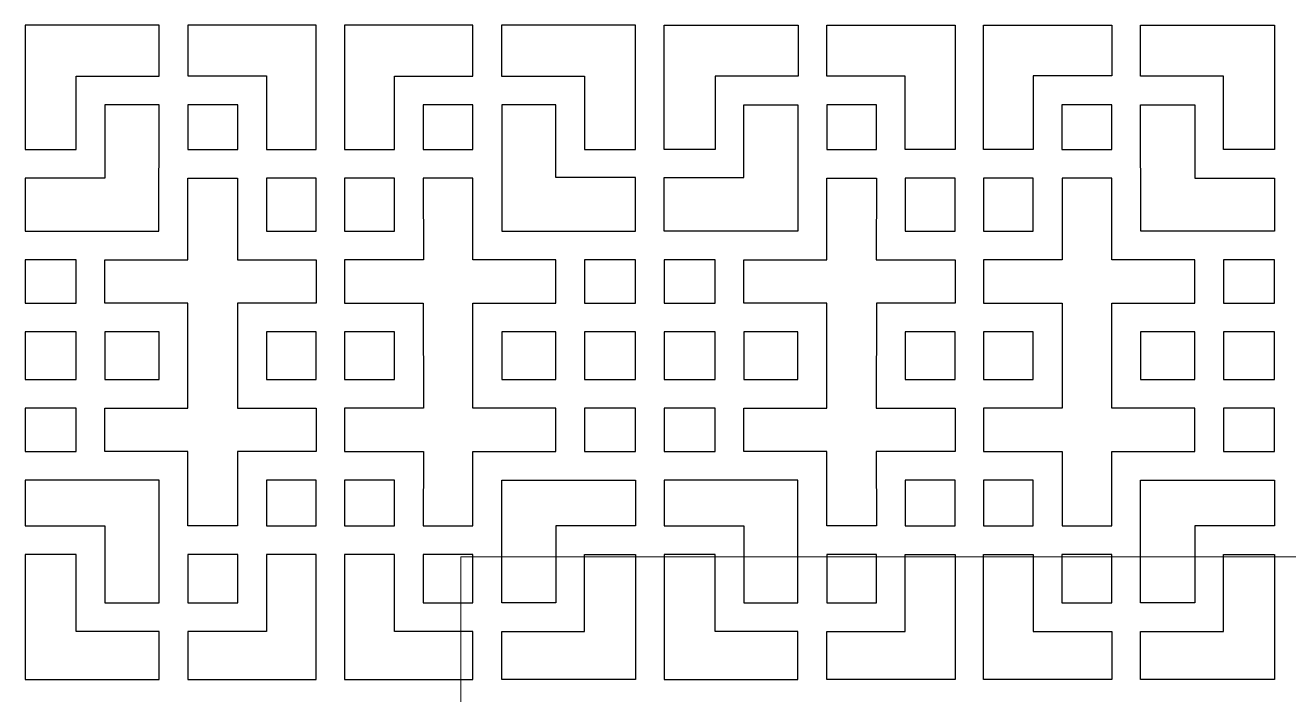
# Model space of a CAD drawing. Header units: centimetres. Extents: x -158 to 158, y -172 to 172.
# Drawn here: x -158.5 to -79.2, y 130.4 to 172.4 of the extents above; entities that cross this region are included whole.
import ezdxf

# ---------------------------------------------------------------- set-up
doc = ezdxf.new("R2010")
doc.units = ezdxf.units.CM
doc.header["$MEASUREMENT"] = 0
doc.layers.add('layer 1', color=7, linetype='Continuous')

msp = doc.modelspace()

# ---------------------------------------------------------------- linework, layer by layer
at = {"layer": 'layer 1', "color": 242}
for points in [[(-148.29055, 164.62358), (-145.15805, 164.62358), (-145.15805, 167.41358), (-148.29055, 167.41358), (-148.29055, 164.62358)], [(-133.51805, 164.62358), (-130.38555, 164.62358), (-130.38555, 167.41358), (-133.51805, 167.41358), (-133.51805, 164.62358)], [(-108.17599, 164.62358), (-105.04349, 164.62358), (-105.04349, 167.41358), (-108.17599, 167.41358), (-108.17599, 164.62358)], [(-93.40349, 164.62358), (-90.27099, 164.62358), (-90.27099, 167.41358), (-93.40349, 167.41358), (-93.40349, 164.62358)], [(-143.35805, 159.48859), (-140.22805, 159.48859), (-140.22805, 162.82109), (-143.35805, 162.82109), (-143.35805, 159.48859)], [(-138.44805, 159.48859), (-135.31805, 159.48859), (-135.31805, 162.82109), (-138.44805, 162.82109), (-138.44805, 159.48859)], [(-103.24349, 159.48859), (-100.11349, 159.48859), (-100.11349, 162.82109), (-103.24349, 162.82109), (-103.24349, 159.48859)], [(-98.33349, 159.48859), (-95.20349, 159.48859), (-95.20349, 162.82109), (-98.33349, 162.82109), (-98.33349, 159.48859)], [(-158.49555, 154.97358), (-155.29555, 154.97358), (-155.29555, 157.68858), (-158.49555, 157.68858), (-158.49555, 154.97358)], [(-123.38055, 154.97358), (-120.18055, 154.97358), (-120.18055, 157.68858), (-123.38055, 157.68858), (-123.38055, 154.97358)], [(-118.38099, 154.97358), (-115.18099, 154.97358), (-115.18099, 157.68858), (-118.38099, 157.68858), (-118.38099, 154.97358)], [(-83.26599, 154.97358), (-80.06599, 154.97358), (-80.06599, 157.68858), (-83.26599, 157.68858), (-83.26599, 154.97358)], [(-158.49555, 150.1786), (-155.29555, 150.1786), (-155.29555, 153.17358), (-158.49555, 153.17358), (-158.49555, 150.1786)], [(-153.50055, 150.1836), (-150.09305, 150.1836), (-150.09305, 153.17358), (-153.50055, 153.17358), (-153.50055, 150.1836)], [(-143.35805, 150.17859), (-140.22555, 150.17859), (-140.22555, 153.17609), (-143.35805, 153.17609), (-143.35805, 150.17859)], [(-138.44805, 150.17859), (-135.31805, 150.17859), (-135.31805, 153.17609), (-138.44805, 153.17609), (-138.44805, 150.17859)], [(-128.58305, 150.1836), (-125.17555, 150.1836), (-125.17555, 153.17358), (-128.58305, 153.17358), (-128.58305, 150.1836)], [(-123.38055, 150.1786), (-120.18055, 150.1786), (-120.18055, 153.17358), (-123.38055, 153.17358), (-123.38055, 150.1786)], [(-118.38099, 150.1786), (-115.18099, 150.1786), (-115.18099, 153.17358), (-118.38099, 153.17358), (-118.38099, 150.1786)], [(-113.38599, 150.1836), (-109.97849, 150.1836), (-109.97849, 153.17358), (-113.38599, 153.17358), (-113.38599, 150.1836)], [(-103.24349, 150.17859), (-100.11349, 150.17859), (-100.11349, 153.17609), (-103.24349, 153.17609), (-103.24349, 150.17859)], [(-98.33599, 150.17859), (-95.20349, 150.17859), (-95.20349, 153.17609), (-98.33599, 153.17609), (-98.33599, 150.17859)], [(-88.46849, 150.1836), (-85.06099, 150.1836), (-85.06099, 153.17358), (-88.46849, 153.17358), (-88.46849, 150.1836)], [(-83.26599, 150.1786), (-80.06599, 150.1786), (-80.06599, 153.17358), (-83.26599, 153.17358), (-83.26599, 150.1786)], [(-158.49504, 145.65636), (-155.29716, 145.65636), (-155.29716, 148.38272), (-158.49504, 148.38272), (-158.49504, 145.65636)], [(-123.38055, 145.6586), (-120.18055, 145.6586), (-120.18055, 148.38108), (-123.38055, 148.38108), (-123.38055, 145.6586)], [(-118.38099, 145.6586), (-115.18099, 145.6586), (-115.18099, 148.38108), (-118.38099, 148.38108), (-118.38099, 145.6586)], [(-83.26438, 145.65636), (-80.0665, 145.65636), (-80.0665, 148.38272), (-83.26438, 148.38272), (-83.26438, 145.65636)], [(-143.35805, 141.00358), (-140.22805, 141.00358), (-140.22805, 143.86108), (-143.35805, 143.86108), (-143.35805, 141.00358)], [(-138.44805, 141.00358), (-135.31555, 141.00358), (-135.31555, 143.86108), (-138.44805, 143.86108), (-138.44805, 141.00358)], [(-103.24599, 141.00358), (-100.11349, 141.00358), (-100.11349, 143.86108), (-103.24599, 143.86108), (-103.24599, 141.00358)], [(-98.33349, 141.00358), (-95.20349, 141.00358), (-95.20349, 143.86108), (-98.33349, 143.86108), (-98.33349, 141.00358)], [(-148.29055, 136.15608), (-145.15805, 136.15608), (-145.15805, 139.20358), (-148.29055, 139.20358), (-148.29055, 136.15608)], [(-133.51805, 136.15608), (-130.38555, 136.15608), (-130.38555, 139.20358), (-133.51805, 139.20358), (-133.51805, 136.15608)], [(-108.17599, 136.15608), (-105.04349, 136.15608), (-105.04349, 139.20358), (-108.17599, 139.20358), (-108.17599, 136.15608)], [(-93.40349, 136.15608), (-90.27099, 136.15608), (-90.27099, 139.20358), (-93.40349, 139.20358), (-93.40349, 136.15608)]]:
    msp.add_lwpolyline(points, close=True, dxfattribs=at)
at = {"layer": 'layer 1', "color": 250, "lineweight": 9}
msp.add_lwpolyline([(-131.15161, -135.35592), (-27.25161, -135.35592), (-27.25161, 139.04408), (-131.15161, 139.04408), (-131.15161, -135.35592)], close=True, dxfattribs=at)
at = {"layer": 'layer 1', "color": 242}
for points, knots in [([(-155.29806, 169.21358), (-155.29806, 169.21358), (-155.29805, 164.62358), (-155.29805, 164.62358), (-155.29805, 164.62358), (-155.29805, 164.62358), (-158.49555, 164.62358), (-158.49555, 164.62358), (-158.49555, 164.62358), (-158.49555, 164.62358), (-158.49555, 172.41358), (-158.49555, 172.41358), (-158.49555, 172.41358), (-158.49555, 172.41358), (-150.09055, 172.41358), (-150.09055, 172.41358), (-150.09055, 172.41358), (-150.09055, 172.41358), (-150.09055, 169.21358), (-150.09055, 169.21358), (-150.09055, 169.21358), (-150.09055, 169.21358), (-155.29806, 169.21358), (-155.29806, 169.21358)], [0, 0, 0, 0, 0.14285714, 0.14285714, 0.14285714, 0.14285714, 0.28571429, 0.28571429, 0.28571429, 0.28571429, 0.42857143, 0.42857143, 0.42857143, 0.42857143, 0.57142857, 0.57142857, 0.57142857, 0.57142857, 0.71428571, 0.71428571, 0.71428571, 0.71428571, 1, 1, 1, 1]), ([(-143.35805, 169.23916), (-143.35805, 169.23916), (-148.29055, 169.23916), (-148.29055, 169.23916), (-148.29055, 169.23916), (-148.29055, 169.23916), (-148.29055, 172.41358), (-148.29055, 172.41358), (-148.29055, 172.41358), (-148.29055, 172.41358), (-140.23305, 172.41358), (-140.23305, 172.41358), (-140.23305, 172.41358), (-140.23305, 172.41358), (-140.23305, 164.62358), (-140.23305, 164.62358), (-140.23305, 164.62358), (-140.23305, 164.62358), (-143.35805, 164.62358), (-143.35805, 164.62358), (-143.35805, 164.62358), (-143.35805, 164.62358), (-143.35805, 169.23916), (-143.35805, 169.23916)], [0, 0, 0, 0, 0.14285714, 0.14285714, 0.14285714, 0.14285714, 0.28571429, 0.28571429, 0.28571429, 0.28571429, 0.42857143, 0.42857143, 0.42857143, 0.42857143, 0.57142857, 0.57142857, 0.57142857, 0.57142857, 0.71428571, 0.71428571, 0.71428571, 0.71428571, 1, 1, 1, 1]), ([(-130.38555, 172.41358), (-130.38555, 172.41358), (-130.38555, 169.21358), (-130.38555, 169.21358), (-130.38555, 169.21358), (-130.38555, 169.21358), (-135.31805, 169.21359), (-135.31805, 169.21359), (-135.31805, 169.21359), (-135.31805, 169.21359), (-135.31805, 164.62358), (-135.31805, 164.62358), (-135.31805, 164.62358), (-135.31805, 164.62358), (-138.44305, 164.62358), (-138.44305, 164.62358), (-138.44305, 164.62358), (-138.44305, 164.62358), (-138.44305, 172.41358), (-138.44305, 172.41358), (-138.44305, 172.41358), (-138.44305, 172.41358), (-130.38555, 172.41358), (-130.38555, 172.41358)], [0, 0, 0, 0, 0.14285714, 0.14285714, 0.14285714, 0.14285714, 0.28571429, 0.28571429, 0.28571429, 0.28571429, 0.42857143, 0.42857143, 0.42857143, 0.42857143, 0.57142857, 0.57142857, 0.57142857, 0.57142857, 0.71428571, 0.71428571, 0.71428571, 0.71428571, 1, 1, 1, 1]), ([(-120.18055, 172.41358), (-120.18055, 172.41358), (-120.18055, 164.62358), (-120.18055, 164.62358), (-120.18055, 164.62358), (-120.18055, 164.62358), (-123.37805, 164.62358), (-123.37805, 164.62358), (-123.37805, 164.62358), (-123.37805, 164.62358), (-123.37805, 169.21358), (-123.37805, 169.21358), (-123.37805, 169.21358), (-123.37805, 169.21358), (-128.58555, 169.21358), (-128.58555, 169.21358), (-128.58555, 169.21358), (-128.58555, 169.21358), (-128.58555, 172.41358), (-128.58555, 172.41358), (-128.58555, 172.41358), (-128.58555, 172.41358), (-120.18055, 172.41358), (-120.18055, 172.41358)], [0, 0, 0, 0, 0.14285714, 0.14285714, 0.14285714, 0.14285714, 0.28571429, 0.28571429, 0.28571429, 0.28571429, 0.42857143, 0.42857143, 0.42857143, 0.42857143, 0.57142857, 0.57142857, 0.57142857, 0.57142857, 0.71428571, 0.71428571, 0.71428571, 0.71428571, 1, 1, 1, 1]), ([(-118.38099, 172.41358), (-118.38099, 172.41358), (-118.38099, 164.62358), (-118.38099, 164.62358), (-118.38099, 164.62358), (-118.38099, 164.62358), (-115.18349, 164.62358), (-115.18349, 164.62358), (-115.18349, 164.62358), (-115.18349, 164.62358), (-115.18349, 169.21358), (-115.18349, 169.21358), (-115.18349, 169.21358), (-115.18349, 169.21358), (-109.97599, 169.21358), (-109.97599, 169.21358), (-109.97599, 169.21358), (-109.97599, 169.21358), (-109.97599, 172.41358), (-109.97599, 172.41358), (-109.97599, 172.41358), (-109.97599, 172.41358), (-118.38099, 172.41358), (-118.38099, 172.41358)], [0, 0, 0, 0, 0.14285714, 0.14285714, 0.14285714, 0.14285714, 0.28571429, 0.28571429, 0.28571429, 0.28571429, 0.42857143, 0.42857143, 0.42857143, 0.42857143, 0.57142857, 0.57142857, 0.57142857, 0.57142857, 0.71428571, 0.71428571, 0.71428571, 0.71428571, 1, 1, 1, 1]), ([(-108.17599, 172.41358), (-108.17599, 172.41358), (-108.17599, 169.21358), (-108.17599, 169.21358), (-108.17599, 169.21358), (-108.17599, 169.21358), (-103.24349, 169.21359), (-103.24349, 169.21359), (-103.24349, 169.21359), (-103.24349, 169.21359), (-103.24349, 164.62358), (-103.24349, 164.62358), (-103.24349, 164.62358), (-103.24349, 164.62358), (-100.11849, 164.62358), (-100.11849, 164.62358), (-100.11849, 164.62358), (-100.11849, 164.62358), (-100.11849, 172.41358), (-100.11849, 172.41358), (-100.11849, 172.41358), (-100.11849, 172.41358), (-108.17599, 172.41358), (-108.17599, 172.41358)], [0, 0, 0, 0, 0.14285714, 0.14285714, 0.14285714, 0.14285714, 0.28571429, 0.28571429, 0.28571429, 0.28571429, 0.42857143, 0.42857143, 0.42857143, 0.42857143, 0.57142857, 0.57142857, 0.57142857, 0.57142857, 0.71428571, 0.71428571, 0.71428571, 0.71428571, 1, 1, 1, 1]), ([(-95.20349, 169.23916), (-95.20349, 169.23916), (-90.27099, 169.23916), (-90.27099, 169.23916), (-90.27099, 169.23916), (-90.27099, 169.23916), (-90.27099, 172.41358), (-90.27099, 172.41358), (-90.27099, 172.41358), (-90.27099, 172.41358), (-98.32849, 172.41358), (-98.32849, 172.41358), (-98.32849, 172.41358), (-98.32849, 172.41358), (-98.32849, 164.62358), (-98.32849, 164.62358), (-98.32849, 164.62358), (-98.32849, 164.62358), (-95.20349, 164.62358), (-95.20349, 164.62358), (-95.20349, 164.62358), (-95.20349, 164.62358), (-95.20349, 169.23916), (-95.20349, 169.23916)], [0, 0, 0, 0, 0.14285714, 0.14285714, 0.14285714, 0.14285714, 0.28571429, 0.28571429, 0.28571429, 0.28571429, 0.42857143, 0.42857143, 0.42857143, 0.42857143, 0.57142857, 0.57142857, 0.57142857, 0.57142857, 0.71428571, 0.71428571, 0.71428571, 0.71428571, 1, 1, 1, 1]), ([(-83.26348, 169.21358), (-83.26348, 169.21358), (-83.26349, 164.62358), (-83.26349, 164.62358), (-83.26349, 164.62358), (-83.26349, 164.62358), (-80.06599, 164.62358), (-80.06599, 164.62358), (-80.06599, 164.62358), (-80.06599, 164.62358), (-80.06599, 172.41358), (-80.06599, 172.41358), (-80.06599, 172.41358), (-80.06599, 172.41358), (-88.47099, 172.41358), (-88.47099, 172.41358), (-88.47099, 172.41358), (-88.47099, 172.41358), (-88.47099, 169.21358), (-88.47099, 169.21358), (-88.47099, 169.21358), (-88.47099, 169.21358), (-83.26348, 169.21358), (-83.26348, 169.21358)], [0, 0, 0, 0, 0.14285714, 0.14285714, 0.14285714, 0.14285714, 0.28571429, 0.28571429, 0.28571429, 0.28571429, 0.42857143, 0.42857143, 0.42857143, 0.42857143, 0.57142857, 0.57142857, 0.57142857, 0.57142857, 0.71428571, 0.71428571, 0.71428571, 0.71428571, 1, 1, 1, 1]), ([(-150.10916, 159.48852), (-150.10916, 159.48852), (-158.49555, 159.48859), (-158.49555, 159.48859), (-158.49555, 159.48859), (-158.49555, 159.48859), (-158.49555, 162.82359), (-158.49555, 162.82359), (-158.49555, 162.82359), (-158.49555, 162.82359), (-153.49555, 162.82313), (-153.49555, 162.82313), (-153.49555, 162.82313), (-153.49555, 162.82313), (-153.49555, 167.41358), (-153.49555, 167.41358), (-153.49555, 167.41358), (-153.49555, 167.41358), (-150.09305, 167.41358), (-150.09305, 167.41358), (-150.09305, 167.41358), (-150.09305, 167.41358), (-150.10916, 159.48852), (-150.10916, 159.48852)], [0, 0, 0, 0, 0.14285714, 0.14285714, 0.14285714, 0.14285714, 0.28571429, 0.28571429, 0.28571429, 0.28571429, 0.42857143, 0.42857143, 0.42857143, 0.42857143, 0.57142857, 0.57142857, 0.57142857, 0.57142857, 0.71428571, 0.71428571, 0.71428571, 0.71428571, 1, 1, 1, 1]), ([(-128.58305, 159.48859), (-128.58305, 159.48859), (-128.58305, 167.41358), (-128.58305, 167.41358), (-128.58305, 167.41358), (-128.58305, 167.41358), (-125.17902, 167.41358), (-125.17902, 167.41358), (-125.17902, 167.41358), (-125.17902, 167.41358), (-125.18055, 162.85733), (-125.18055, 162.85733), (-125.18055, 162.85733), (-125.18055, 162.85733), (-120.18055, 162.85733), (-120.18055, 162.85733), (-120.18055, 162.85733), (-120.18055, 162.85733), (-120.18055, 159.48859), (-120.18055, 159.48859), (-120.18055, 159.48859), (-120.18055, 159.48859), (-128.58305, 159.48859), (-128.58305, 159.48859)], [0, 0, 0, 0, 0.14285714, 0.14285714, 0.14285714, 0.14285714, 0.28571429, 0.28571429, 0.28571429, 0.28571429, 0.42857143, 0.42857143, 0.42857143, 0.42857143, 0.57142857, 0.57142857, 0.57142857, 0.57142857, 0.71428571, 0.71428571, 0.71428571, 0.71428571, 1, 1, 1, 1]), ([(-109.97849, 159.48859), (-109.97849, 159.48859), (-109.97849, 167.41358), (-109.97849, 167.41358), (-109.97849, 167.41358), (-109.97849, 167.41358), (-113.38252, 167.41358), (-113.38252, 167.41358), (-113.38252, 167.41358), (-113.38252, 167.41358), (-113.38099, 162.85733), (-113.38099, 162.85733), (-113.38099, 162.85733), (-113.38099, 162.85733), (-118.38099, 162.85733), (-118.38099, 162.85733), (-118.38099, 162.85733), (-118.38099, 162.85733), (-118.38099, 159.48859), (-118.38099, 159.48859), (-118.38099, 159.48859), (-118.38099, 159.48859), (-109.97849, 159.48859), (-109.97849, 159.48859)], [0, 0, 0, 0, 0.14285714, 0.14285714, 0.14285714, 0.14285714, 0.28571429, 0.28571429, 0.28571429, 0.28571429, 0.42857143, 0.42857143, 0.42857143, 0.42857143, 0.57142857, 0.57142857, 0.57142857, 0.57142857, 0.71428571, 0.71428571, 0.71428571, 0.71428571, 1, 1, 1, 1]), ([(-88.45238, 159.48852), (-88.45238, 159.48852), (-80.06599, 159.48859), (-80.06599, 159.48859), (-80.06599, 159.48859), (-80.06599, 159.48859), (-80.06599, 162.82359), (-80.06599, 162.82359), (-80.06599, 162.82359), (-80.06599, 162.82359), (-85.06599, 162.82313), (-85.06599, 162.82313), (-85.06599, 162.82313), (-85.06599, 162.82313), (-85.06599, 167.41358), (-85.06599, 167.41358), (-85.06599, 167.41358), (-85.06599, 167.41358), (-88.46849, 167.41358), (-88.46849, 167.41358), (-88.46849, 167.41358), (-88.46849, 167.41358), (-88.45238, 159.48852), (-88.45238, 159.48852)], [0, 0, 0, 0, 0.14285714, 0.14285714, 0.14285714, 0.14285714, 0.28571429, 0.28571429, 0.28571429, 0.28571429, 0.42857143, 0.42857143, 0.42857143, 0.42857143, 0.57142857, 0.57142857, 0.57142857, 0.57142857, 0.71428571, 0.71428571, 0.71428571, 0.71428571, 1, 1, 1, 1]), ([(-148.29054, 154.97358), (-148.29054, 154.97358), (-148.29055, 148.3786), (-148.29055, 148.3786), (-148.29055, 148.3786), (-148.29055, 148.3786), (-153.49555, 148.37859), (-153.49555, 148.37859), (-153.49555, 148.37859), (-153.49555, 148.37859), (-153.49555, 145.65859), (-153.49555, 145.65859), (-153.49555, 145.65859), (-153.49555, 145.65859), (-148.29055, 145.65859), (-148.29055, 145.65859), (-148.29055, 145.65859), (-148.29055, 145.65859), (-148.29055, 140.99858), (-148.29055, 140.99858), (-148.29055, 140.99858), (-148.29055, 140.99858), (-145.16305, 140.99858), (-145.16305, 140.99858), (-145.16305, 140.99858), (-145.16305, 140.99858), (-145.16305, 145.66107), (-145.16305, 145.66107), (-145.16305, 145.66107), (-145.16305, 145.66107), (-140.22805, 145.65859), (-140.22805, 145.65859), (-140.22805, 145.65859), (-140.22805, 145.65859), (-140.22805, 148.37859), (-140.22805, 148.37859), (-140.22805, 148.37859), (-140.22805, 148.37859), (-145.16305, 148.37859), (-145.16305, 148.37859), (-145.16305, 148.37859), (-145.16305, 148.37859), (-145.16305, 154.97357), (-145.16305, 154.97357), (-145.16305, 154.97357), (-145.16305, 154.97357), (-140.22805, 154.97358), (-140.22805, 154.97358), (-140.22805, 154.97358), (-140.22805, 154.97358), (-140.22805, 157.68609), (-140.22805, 157.68609), (-140.22805, 157.68609), (-140.22805, 157.68609), (-145.16305, 157.68608), (-145.16305, 157.68608), (-145.16305, 157.68608), (-145.16305, 157.68608), (-145.16305, 162.82359), (-145.16305, 162.82359), (-145.16305, 162.82359), (-145.16305, 162.82359), (-148.29055, 162.82359), (-148.29055, 162.82359), (-148.29055, 162.82359), (-148.29055, 162.82359), (-148.29055, 157.68609), (-148.29055, 157.68609), (-148.29055, 157.68609), (-148.29055, 157.68609), (-153.49555, 157.68609), (-153.49555, 157.68609), (-153.49555, 157.68609), (-153.49555, 157.68609), (-153.49555, 154.97358), (-153.49555, 154.97358), (-153.49555, 154.97358), (-153.49555, 154.97358), (-148.29054, 154.97358), (-148.29054, 154.97358)], [0, 0, 0, 0, 0.04761905, 0.04761905, 0.04761905, 0.04761905, 0.0952381, 0.0952381, 0.0952381, 0.0952381, 0.14285714, 0.14285714, 0.14285714, 0.14285714, 0.19047619, 0.19047619, 0.19047619, 0.19047619, 0.23809524, 0.23809524, 0.23809524, 0.23809524, 0.28571429, 0.28571429, 0.28571429, 0.28571429, 0.33333333, 0.33333333, 0.33333333, 0.33333333, 0.38095238, 0.38095238, 0.38095238, 0.38095238, 0.42857143, 0.42857143, 0.42857143, 0.42857143, 0.47619048, 0.47619048, 0.47619048, 0.47619048, 0.52380952, 0.52380952, 0.52380952, 0.52380952, 0.57142857, 0.57142857, 0.57142857, 0.57142857, 0.61904762, 0.61904762, 0.61904762, 0.61904762, 0.66666667, 0.66666667, 0.66666667, 0.66666667, 0.71428571, 0.71428571, 0.71428571, 0.71428571, 0.76190476, 0.76190476, 0.76190476, 0.76190476, 0.80952381, 0.80952381, 0.80952381, 0.80952381, 0.85714286, 0.85714286, 0.85714286, 0.85714286, 0.9047619, 0.9047619, 0.9047619, 0.9047619, 1, 1, 1, 1]), ([(-133.50057, 148.37859), (-133.50057, 148.37859), (-133.51305, 154.97359), (-133.51305, 154.97359), (-133.51305, 154.97359), (-133.51305, 154.97359), (-138.44805, 154.97358), (-138.44805, 154.97358), (-138.44805, 154.97358), (-138.44805, 154.97358), (-138.44805, 157.68609), (-138.44805, 157.68609), (-138.44805, 157.68609), (-138.44805, 157.68609), (-133.50058, 157.68609), (-133.50058, 157.68609), (-133.50058, 157.68609), (-133.50058, 157.68609), (-133.51305, 162.82359), (-133.51305, 162.82359), (-133.51305, 162.82359), (-133.51305, 162.82359), (-130.38555, 162.82359), (-130.38555, 162.82359), (-130.38555, 162.82359), (-130.38555, 162.82359), (-130.38555, 157.68609), (-130.38555, 157.68609), (-130.38555, 157.68609), (-130.38555, 157.68609), (-125.18055, 157.68609), (-125.18055, 157.68609), (-125.18055, 157.68609), (-125.18055, 157.68609), (-125.18055, 154.97358), (-125.18055, 154.97358), (-125.18055, 154.97358), (-125.18055, 154.97358), (-130.38555, 154.97359), (-130.38555, 154.97359), (-130.38555, 154.97359), (-130.38555, 154.97359), (-130.38555, 148.37858), (-130.38555, 148.37858), (-130.38555, 148.37858), (-130.38555, 148.37858), (-125.18055, 148.37859), (-125.18055, 148.37859), (-125.18055, 148.37859), (-125.18055, 148.37859), (-125.18055, 145.65859), (-125.18055, 145.65859), (-125.18055, 145.65859), (-125.18055, 145.65859), (-130.38555, 145.66108), (-130.38555, 145.66108), (-130.38555, 145.66108), (-130.38555, 145.66108), (-130.38555, 140.99858), (-130.38555, 140.99858), (-130.38555, 140.99858), (-130.38555, 140.99858), (-133.51305, 140.99858), (-133.51305, 140.99858), (-133.51305, 140.99858), (-133.51305, 140.99858), (-133.50058, 145.65859), (-133.50058, 145.65859), (-133.50058, 145.65859), (-133.50058, 145.65859), (-138.44805, 145.65859), (-138.44805, 145.65859), (-138.44805, 145.65859), (-138.44805, 145.65859), (-138.44805, 148.37859), (-138.44805, 148.37859), (-138.44805, 148.37859), (-138.44805, 148.37859), (-133.50057, 148.37859), (-133.50057, 148.37859)], [0, 0, 0, 0, 0.04761905, 0.04761905, 0.04761905, 0.04761905, 0.0952381, 0.0952381, 0.0952381, 0.0952381, 0.14285714, 0.14285714, 0.14285714, 0.14285714, 0.19047619, 0.19047619, 0.19047619, 0.19047619, 0.23809524, 0.23809524, 0.23809524, 0.23809524, 0.28571429, 0.28571429, 0.28571429, 0.28571429, 0.33333333, 0.33333333, 0.33333333, 0.33333333, 0.38095238, 0.38095238, 0.38095238, 0.38095238, 0.42857143, 0.42857143, 0.42857143, 0.42857143, 0.47619048, 0.47619048, 0.47619048, 0.47619048, 0.52380952, 0.52380952, 0.52380952, 0.52380952, 0.57142857, 0.57142857, 0.57142857, 0.57142857, 0.61904762, 0.61904762, 0.61904762, 0.61904762, 0.66666667, 0.66666667, 0.66666667, 0.66666667, 0.71428571, 0.71428571, 0.71428571, 0.71428571, 0.76190476, 0.76190476, 0.76190476, 0.76190476, 0.80952381, 0.80952381, 0.80952381, 0.80952381, 0.85714286, 0.85714286, 0.85714286, 0.85714286, 0.9047619, 0.9047619, 0.9047619, 0.9047619, 1, 1, 1, 1]), ([(-105.06097, 148.37859), (-105.06097, 148.37859), (-105.04849, 154.97359), (-105.04849, 154.97359), (-105.04849, 154.97359), (-105.04849, 154.97359), (-100.11349, 154.97358), (-100.11349, 154.97358), (-100.11349, 154.97358), (-100.11349, 154.97358), (-100.11349, 157.68609), (-100.11349, 157.68609), (-100.11349, 157.68609), (-100.11349, 157.68609), (-105.06096, 157.68609), (-105.06096, 157.68609), (-105.06096, 157.68609), (-105.06096, 157.68609), (-105.04849, 162.82359), (-105.04849, 162.82359), (-105.04849, 162.82359), (-105.04849, 162.82359), (-108.17599, 162.82359), (-108.17599, 162.82359), (-108.17599, 162.82359), (-108.17599, 162.82359), (-108.17599, 157.68609), (-108.17599, 157.68609), (-108.17599, 157.68609), (-108.17599, 157.68609), (-113.38099, 157.68609), (-113.38099, 157.68609), (-113.38099, 157.68609), (-113.38099, 157.68609), (-113.38099, 154.97358), (-113.38099, 154.97358), (-113.38099, 154.97358), (-113.38099, 154.97358), (-108.17599, 154.97359), (-108.17599, 154.97359), (-108.17599, 154.97359), (-108.17599, 154.97359), (-108.17599, 148.37858), (-108.17599, 148.37858), (-108.17599, 148.37858), (-108.17599, 148.37858), (-113.38099, 148.37859), (-113.38099, 148.37859), (-113.38099, 148.37859), (-113.38099, 148.37859), (-113.38099, 145.65859), (-113.38099, 145.65859), (-113.38099, 145.65859), (-113.38099, 145.65859), (-108.17599, 145.66108), (-108.17599, 145.66108), (-108.17599, 145.66108), (-108.17599, 145.66108), (-108.17599, 140.99858), (-108.17599, 140.99858), (-108.17599, 140.99858), (-108.17599, 140.99858), (-105.04849, 140.99858), (-105.04849, 140.99858), (-105.04849, 140.99858), (-105.04849, 140.99858), (-105.06096, 145.65859), (-105.06096, 145.65859), (-105.06096, 145.65859), (-105.06096, 145.65859), (-100.11349, 145.65859), (-100.11349, 145.65859), (-100.11349, 145.65859), (-100.11349, 145.65859), (-100.11349, 148.37859), (-100.11349, 148.37859), (-100.11349, 148.37859), (-100.11349, 148.37859), (-105.06097, 148.37859), (-105.06097, 148.37859)], [0, 0, 0, 0, 0.04761905, 0.04761905, 0.04761905, 0.04761905, 0.0952381, 0.0952381, 0.0952381, 0.0952381, 0.14285714, 0.14285714, 0.14285714, 0.14285714, 0.19047619, 0.19047619, 0.19047619, 0.19047619, 0.23809524, 0.23809524, 0.23809524, 0.23809524, 0.28571429, 0.28571429, 0.28571429, 0.28571429, 0.33333333, 0.33333333, 0.33333333, 0.33333333, 0.38095238, 0.38095238, 0.38095238, 0.38095238, 0.42857143, 0.42857143, 0.42857143, 0.42857143, 0.47619048, 0.47619048, 0.47619048, 0.47619048, 0.52380952, 0.52380952, 0.52380952, 0.52380952, 0.57142857, 0.57142857, 0.57142857, 0.57142857, 0.61904762, 0.61904762, 0.61904762, 0.61904762, 0.66666667, 0.66666667, 0.66666667, 0.66666667, 0.71428571, 0.71428571, 0.71428571, 0.71428571, 0.76190476, 0.76190476, 0.76190476, 0.76190476, 0.80952381, 0.80952381, 0.80952381, 0.80952381, 0.85714286, 0.85714286, 0.85714286, 0.85714286, 0.9047619, 0.9047619, 0.9047619, 0.9047619, 1, 1, 1, 1]), ([(-90.271, 154.97358), (-90.271, 154.97358), (-90.27099, 148.3786), (-90.27099, 148.3786), (-90.27099, 148.3786), (-90.27099, 148.3786), (-85.06599, 148.37859), (-85.06599, 148.37859), (-85.06599, 148.37859), (-85.06599, 148.37859), (-85.06599, 145.65859), (-85.06599, 145.65859), (-85.06599, 145.65859), (-85.06599, 145.65859), (-90.27099, 145.65859), (-90.27099, 145.65859), (-90.27099, 145.65859), (-90.27099, 145.65859), (-90.27099, 140.99858), (-90.27099, 140.99858), (-90.27099, 140.99858), (-90.27099, 140.99858), (-93.39849, 140.99858), (-93.39849, 140.99858), (-93.39849, 140.99858), (-93.39849, 140.99858), (-93.39849, 145.66107), (-93.39849, 145.66107), (-93.39849, 145.66107), (-93.39849, 145.66107), (-98.33349, 145.65859), (-98.33349, 145.65859), (-98.33349, 145.65859), (-98.33349, 145.65859), (-98.33349, 148.37859), (-98.33349, 148.37859), (-98.33349, 148.37859), (-98.33349, 148.37859), (-93.39849, 148.37859), (-93.39849, 148.37859), (-93.39849, 148.37859), (-93.39849, 148.37859), (-93.39849, 154.97357), (-93.39849, 154.97357), (-93.39849, 154.97357), (-93.39849, 154.97357), (-98.33349, 154.97358), (-98.33349, 154.97358), (-98.33349, 154.97358), (-98.33349, 154.97358), (-98.33349, 157.68609), (-98.33349, 157.68609), (-98.33349, 157.68609), (-98.33349, 157.68609), (-93.39849, 157.68608), (-93.39849, 157.68608), (-93.39849, 157.68608), (-93.39849, 157.68608), (-93.39849, 162.82359), (-93.39849, 162.82359), (-93.39849, 162.82359), (-93.39849, 162.82359), (-90.27099, 162.82359), (-90.27099, 162.82359), (-90.27099, 162.82359), (-90.27099, 162.82359), (-90.27099, 157.68609), (-90.27099, 157.68609), (-90.27099, 157.68609), (-90.27099, 157.68609), (-85.06599, 157.68609), (-85.06599, 157.68609), (-85.06599, 157.68609), (-85.06599, 157.68609), (-85.06599, 154.97358), (-85.06599, 154.97358), (-85.06599, 154.97358), (-85.06599, 154.97358), (-90.271, 154.97358), (-90.271, 154.97358)], [0, 0, 0, 0, 0.04761905, 0.04761905, 0.04761905, 0.04761905, 0.0952381, 0.0952381, 0.0952381, 0.0952381, 0.14285714, 0.14285714, 0.14285714, 0.14285714, 0.19047619, 0.19047619, 0.19047619, 0.19047619, 0.23809524, 0.23809524, 0.23809524, 0.23809524, 0.28571429, 0.28571429, 0.28571429, 0.28571429, 0.33333333, 0.33333333, 0.33333333, 0.33333333, 0.38095238, 0.38095238, 0.38095238, 0.38095238, 0.42857143, 0.42857143, 0.42857143, 0.42857143, 0.47619048, 0.47619048, 0.47619048, 0.47619048, 0.52380952, 0.52380952, 0.52380952, 0.52380952, 0.57142857, 0.57142857, 0.57142857, 0.57142857, 0.61904762, 0.61904762, 0.61904762, 0.61904762, 0.66666667, 0.66666667, 0.66666667, 0.66666667, 0.71428571, 0.71428571, 0.71428571, 0.71428571, 0.76190476, 0.76190476, 0.76190476, 0.76190476, 0.80952381, 0.80952381, 0.80952381, 0.80952381, 0.85714286, 0.85714286, 0.85714286, 0.85714286, 0.9047619, 0.9047619, 0.9047619, 0.9047619, 1, 1, 1, 1]), ([(-153.49555, 141.00358), (-153.49555, 141.00358), (-158.49555, 141.00236), (-158.49555, 141.00236), (-158.49555, 141.00236), (-158.49555, 141.00236), (-158.49555, 143.85858), (-158.49555, 143.85858), (-158.49555, 143.85858), (-158.49555, 143.85858), (-150.09845, 143.85858), (-150.09845, 143.85858), (-150.09845, 143.85858), (-150.09845, 143.85858), (-150.09305, 136.15608), (-150.09305, 136.15608), (-150.09305, 136.15608), (-150.09305, 136.15608), (-153.49555, 136.15608), (-153.49555, 136.15608), (-153.49555, 136.15608), (-153.49555, 136.15608), (-153.49555, 141.00358), (-153.49555, 141.00358)], [0, 0, 0, 0, 0.14285714, 0.14285714, 0.14285714, 0.14285714, 0.28571429, 0.28571429, 0.28571429, 0.28571429, 0.42857143, 0.42857143, 0.42857143, 0.42857143, 0.57142857, 0.57142857, 0.57142857, 0.57142857, 0.71428571, 0.71428571, 0.71428571, 0.71428571, 1, 1, 1, 1]), ([(-125.18055, 141.00358), (-125.18055, 141.00358), (-120.18055, 140.99858), (-120.18055, 140.99858), (-120.18055, 140.99858), (-120.18055, 140.99858), (-120.18055, 143.85858), (-120.18055, 143.85858), (-120.18055, 143.85858), (-120.18055, 143.85858), (-128.58305, 143.85858), (-128.58305, 143.85858), (-128.58305, 143.85858), (-128.58305, 143.85858), (-128.58305, 136.15608), (-128.58305, 136.15608), (-128.58305, 136.15608), (-128.58305, 136.15608), (-125.18055, 136.15608), (-125.18055, 136.15608), (-125.18055, 136.15608), (-125.18055, 136.15608), (-125.18055, 141.00358), (-125.18055, 141.00358)], [0, 0, 0, 0, 0.14285714, 0.14285714, 0.14285714, 0.14285714, 0.28571429, 0.28571429, 0.28571429, 0.28571429, 0.42857143, 0.42857143, 0.42857143, 0.42857143, 0.57142857, 0.57142857, 0.57142857, 0.57142857, 0.71428571, 0.71428571, 0.71428571, 0.71428571, 1, 1, 1, 1]), ([(-113.38099, 141.00358), (-113.38099, 141.00358), (-118.38099, 140.99858), (-118.38099, 140.99858), (-118.38099, 140.99858), (-118.38099, 140.99858), (-118.38099, 143.85858), (-118.38099, 143.85858), (-118.38099, 143.85858), (-118.38099, 143.85858), (-109.97849, 143.85858), (-109.97849, 143.85858), (-109.97849, 143.85858), (-109.97849, 143.85858), (-109.97849, 136.15608), (-109.97849, 136.15608), (-109.97849, 136.15608), (-109.97849, 136.15608), (-113.38099, 136.15608), (-113.38099, 136.15608), (-113.38099, 136.15608), (-113.38099, 136.15608), (-113.38099, 141.00358), (-113.38099, 141.00358)], [0, 0, 0, 0, 0.14285714, 0.14285714, 0.14285714, 0.14285714, 0.28571429, 0.28571429, 0.28571429, 0.28571429, 0.42857143, 0.42857143, 0.42857143, 0.42857143, 0.57142857, 0.57142857, 0.57142857, 0.57142857, 0.71428571, 0.71428571, 0.71428571, 0.71428571, 1, 1, 1, 1]), ([(-85.06599, 141.00358), (-85.06599, 141.00358), (-80.06599, 141.00236), (-80.06599, 141.00236), (-80.06599, 141.00236), (-80.06599, 141.00236), (-80.06599, 143.85858), (-80.06599, 143.85858), (-80.06599, 143.85858), (-80.06599, 143.85858), (-88.46309, 143.85858), (-88.46309, 143.85858), (-88.46309, 143.85858), (-88.46309, 143.85858), (-88.46849, 136.15608), (-88.46849, 136.15608), (-88.46849, 136.15608), (-88.46849, 136.15608), (-85.06599, 136.15608), (-85.06599, 136.15608), (-85.06599, 136.15608), (-85.06599, 136.15608), (-85.06599, 141.00358), (-85.06599, 141.00358)], [0, 0, 0, 0, 0.14285714, 0.14285714, 0.14285714, 0.14285714, 0.28571429, 0.28571429, 0.28571429, 0.28571429, 0.42857143, 0.42857143, 0.42857143, 0.42857143, 0.57142857, 0.57142857, 0.57142857, 0.57142857, 0.71428571, 0.71428571, 0.71428571, 0.71428571, 1, 1, 1, 1]), ([(-158.49555, 139.20108), (-158.49555, 139.20108), (-155.29555, 139.20108), (-155.29555, 139.20108), (-155.29555, 139.20108), (-155.29555, 139.20108), (-155.29804, 134.35608), (-155.29804, 134.35608), (-155.29804, 134.35608), (-155.29804, 134.35608), (-150.09305, 134.35608), (-150.09305, 134.35608), (-150.09305, 134.35608), (-150.09305, 134.35608), (-150.09305, 131.34608), (-150.09305, 131.34608), (-150.09305, 131.34608), (-150.09305, 131.34608), (-158.49555, 131.34608), (-158.49555, 131.34608), (-158.49555, 131.34608), (-158.49555, 131.34608), (-158.49555, 139.20108), (-158.49555, 139.20108)], [0, 0, 0, 0, 0.14285714, 0.14285714, 0.14285714, 0.14285714, 0.28571429, 0.28571429, 0.28571429, 0.28571429, 0.42857143, 0.42857143, 0.42857143, 0.42857143, 0.57142857, 0.57142857, 0.57142857, 0.57142857, 0.71428571, 0.71428571, 0.71428571, 0.71428571, 1, 1, 1, 1]), ([(-143.35805, 134.35608), (-143.35805, 134.35608), (-143.35805, 139.20108), (-143.35805, 139.20108), (-143.35805, 139.20108), (-143.35805, 139.20108), (-140.22805, 139.20108), (-140.22805, 139.20108), (-140.22805, 139.20108), (-140.22805, 139.20108), (-140.22805, 131.34608), (-140.22805, 131.34608), (-140.22805, 131.34608), (-140.22805, 131.34608), (-148.29055, 131.34608), (-148.29055, 131.34608), (-148.29055, 131.34608), (-148.29055, 131.34608), (-148.29055, 134.35608), (-148.29055, 134.35608), (-148.29055, 134.35608), (-148.29055, 134.35608), (-143.35805, 134.35608), (-143.35805, 134.35608)], [0, 0, 0, 0, 0.14285714, 0.14285714, 0.14285714, 0.14285714, 0.28571429, 0.28571429, 0.28571429, 0.28571429, 0.42857143, 0.42857143, 0.42857143, 0.42857143, 0.57142857, 0.57142857, 0.57142857, 0.57142857, 0.71428571, 0.71428571, 0.71428571, 0.71428571, 1, 1, 1, 1]), ([(-138.44805, 131.34608), (-138.44805, 131.34608), (-138.44805, 139.20108), (-138.44805, 139.20108), (-138.44805, 139.20108), (-138.44805, 139.20108), (-135.31554, 139.20108), (-135.31554, 139.20108), (-135.31554, 139.20108), (-135.31554, 139.20108), (-135.31805, 134.35608), (-135.31805, 134.35608), (-135.31805, 134.35608), (-135.31805, 134.35608), (-130.38555, 134.35608), (-130.38555, 134.35608), (-130.38555, 134.35608), (-130.38555, 134.35608), (-130.38555, 131.34608), (-130.38555, 131.34608), (-130.38555, 131.34608), (-130.38555, 131.34608), (-138.44805, 131.34608), (-138.44805, 131.34608)], [0, 0, 0, 0, 0.14285714, 0.14285714, 0.14285714, 0.14285714, 0.28571429, 0.28571429, 0.28571429, 0.28571429, 0.42857143, 0.42857143, 0.42857143, 0.42857143, 0.57142857, 0.57142857, 0.57142857, 0.57142857, 0.71428571, 0.71428571, 0.71428571, 0.71428571, 1, 1, 1, 1]), ([(-120.18055, 131.34608), (-120.18055, 131.34608), (-120.18055, 139.20108), (-120.18055, 139.20108), (-120.18055, 139.20108), (-120.18055, 139.20108), (-123.38055, 139.20108), (-123.38055, 139.20108), (-123.38055, 139.20108), (-123.38055, 139.20108), (-123.37805, 134.35608), (-123.37805, 134.35608), (-123.37805, 134.35608), (-123.37805, 134.35608), (-128.58305, 134.35608), (-128.58305, 134.35608), (-128.58305, 134.35608), (-128.58305, 134.35608), (-128.58305, 131.34608), (-128.58305, 131.34608), (-128.58305, 131.34608), (-128.58305, 131.34608), (-120.18055, 131.34608), (-120.18055, 131.34608)], [0, 0, 0, 0, 0.14285714, 0.14285714, 0.14285714, 0.14285714, 0.28571429, 0.28571429, 0.28571429, 0.28571429, 0.42857143, 0.42857143, 0.42857143, 0.42857143, 0.57142857, 0.57142857, 0.57142857, 0.57142857, 0.71428571, 0.71428571, 0.71428571, 0.71428571, 1, 1, 1, 1]), ([(-118.38099, 131.34608), (-118.38099, 131.34608), (-118.38099, 139.20108), (-118.38099, 139.20108), (-118.38099, 139.20108), (-118.38099, 139.20108), (-115.18099, 139.20108), (-115.18099, 139.20108), (-115.18099, 139.20108), (-115.18099, 139.20108), (-115.18349, 134.35608), (-115.18349, 134.35608), (-115.18349, 134.35608), (-115.18349, 134.35608), (-109.97849, 134.35608), (-109.97849, 134.35608), (-109.97849, 134.35608), (-109.97849, 134.35608), (-109.97849, 131.34608), (-109.97849, 131.34608), (-109.97849, 131.34608), (-109.97849, 131.34608), (-118.38099, 131.34608), (-118.38099, 131.34608)], [0, 0, 0, 0, 0.14285714, 0.14285714, 0.14285714, 0.14285714, 0.28571429, 0.28571429, 0.28571429, 0.28571429, 0.42857143, 0.42857143, 0.42857143, 0.42857143, 0.57142857, 0.57142857, 0.57142857, 0.57142857, 0.71428571, 0.71428571, 0.71428571, 0.71428571, 1, 1, 1, 1]), ([(-100.11349, 131.34608), (-100.11349, 131.34608), (-100.11349, 139.20108), (-100.11349, 139.20108), (-100.11349, 139.20108), (-100.11349, 139.20108), (-103.246, 139.20108), (-103.246, 139.20108), (-103.246, 139.20108), (-103.246, 139.20108), (-103.24349, 134.35608), (-103.24349, 134.35608), (-103.24349, 134.35608), (-103.24349, 134.35608), (-108.17599, 134.35608), (-108.17599, 134.35608), (-108.17599, 134.35608), (-108.17599, 134.35608), (-108.17599, 131.34608), (-108.17599, 131.34608), (-108.17599, 131.34608), (-108.17599, 131.34608), (-100.11349, 131.34608), (-100.11349, 131.34608)], [0, 0, 0, 0, 0.14285714, 0.14285714, 0.14285714, 0.14285714, 0.28571429, 0.28571429, 0.28571429, 0.28571429, 0.42857143, 0.42857143, 0.42857143, 0.42857143, 0.57142857, 0.57142857, 0.57142857, 0.57142857, 0.71428571, 0.71428571, 0.71428571, 0.71428571, 1, 1, 1, 1]), ([(-95.20349, 134.35608), (-95.20349, 134.35608), (-95.20349, 139.20108), (-95.20349, 139.20108), (-95.20349, 139.20108), (-95.20349, 139.20108), (-98.33349, 139.20108), (-98.33349, 139.20108), (-98.33349, 139.20108), (-98.33349, 139.20108), (-98.33349, 131.34608), (-98.33349, 131.34608), (-98.33349, 131.34608), (-98.33349, 131.34608), (-90.27099, 131.34608), (-90.27099, 131.34608), (-90.27099, 131.34608), (-90.27099, 131.34608), (-90.27099, 134.35608), (-90.27099, 134.35608), (-90.27099, 134.35608), (-90.27099, 134.35608), (-95.20349, 134.35608), (-95.20349, 134.35608)], [0, 0, 0, 0, 0.14285714, 0.14285714, 0.14285714, 0.14285714, 0.28571429, 0.28571429, 0.28571429, 0.28571429, 0.42857143, 0.42857143, 0.42857143, 0.42857143, 0.57142857, 0.57142857, 0.57142857, 0.57142857, 0.71428571, 0.71428571, 0.71428571, 0.71428571, 1, 1, 1, 1]), ([(-80.06599, 139.20108), (-80.06599, 139.20108), (-83.26599, 139.20108), (-83.26599, 139.20108), (-83.26599, 139.20108), (-83.26599, 139.20108), (-83.2635, 134.35608), (-83.2635, 134.35608), (-83.2635, 134.35608), (-83.2635, 134.35608), (-88.46849, 134.35608), (-88.46849, 134.35608), (-88.46849, 134.35608), (-88.46849, 134.35608), (-88.46849, 131.34608), (-88.46849, 131.34608), (-88.46849, 131.34608), (-88.46849, 131.34608), (-80.06599, 131.34608), (-80.06599, 131.34608), (-80.06599, 131.34608), (-80.06599, 131.34608), (-80.06599, 139.20108), (-80.06599, 139.20108)], [0, 0, 0, 0, 0.14285714, 0.14285714, 0.14285714, 0.14285714, 0.28571429, 0.28571429, 0.28571429, 0.28571429, 0.42857143, 0.42857143, 0.42857143, 0.42857143, 0.57142857, 0.57142857, 0.57142857, 0.57142857, 0.71428571, 0.71428571, 0.71428571, 0.71428571, 1, 1, 1, 1])]:
    msp.add_open_spline(points, degree=3, knots=knots, dxfattribs=at)

doc.saveas('drawing.dxf')
